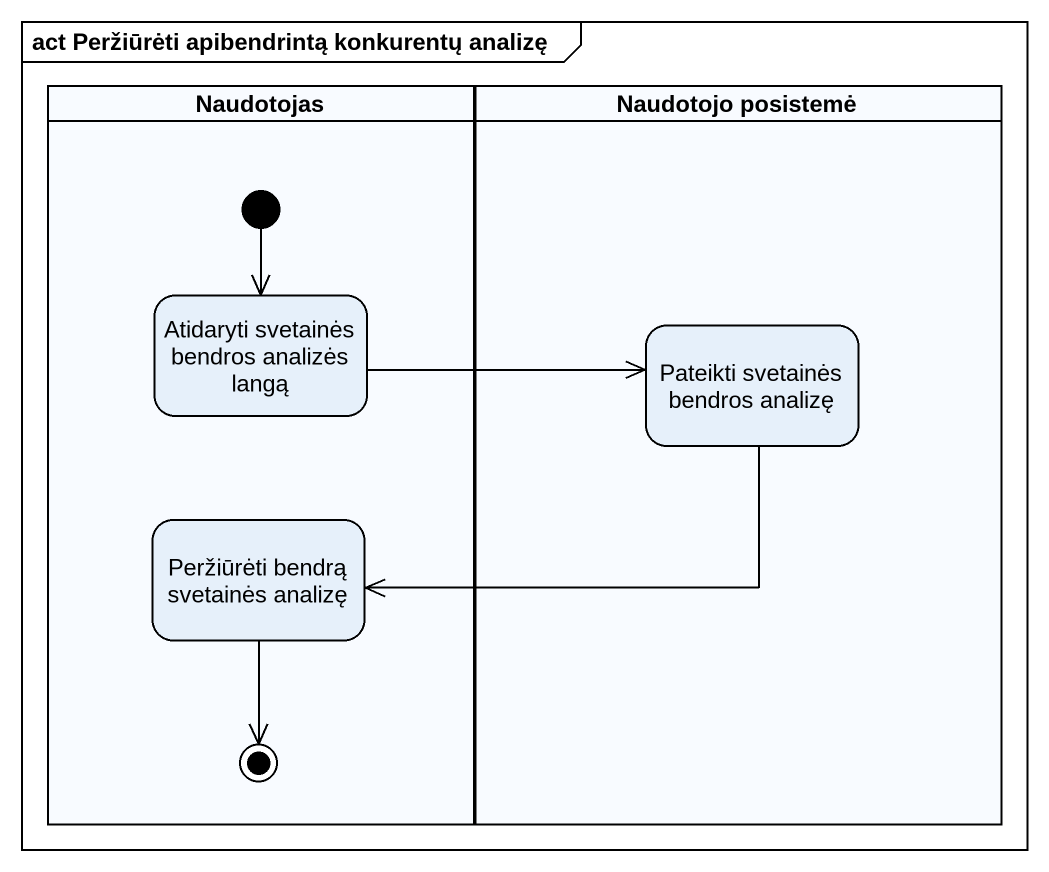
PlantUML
@startuml
mainframe act Peržiūrėti apibendrintą konkurentų analizę
hide empty description
state Naudotojas <<partition>> {
  state "Atidaryti svetainės bendros analizės langą" as Atidaryti_svetainės_bendros
  state "Peržiūrėti bendrą svetainės analizę" as Peržiūrėti_bendrą_svetainės
  [*] --> Atidaryti_svetainės_bendros
  Peržiūrėti_bendrą_svetainės --> [*]
}
state "Naudotojo posistemė" as Naudotojo_posistemė <<partition>> {
  state "Pateikti svetainės bendros analizę" as Pateikti_svetainės_bendros
}
Atidaryti_svetainės_bendros -right-> Pateikti_svetainės_bendros
Pateikti_svetainės_bendros -left-> Peržiūrėti_bendrą_svetainės
@enduml
